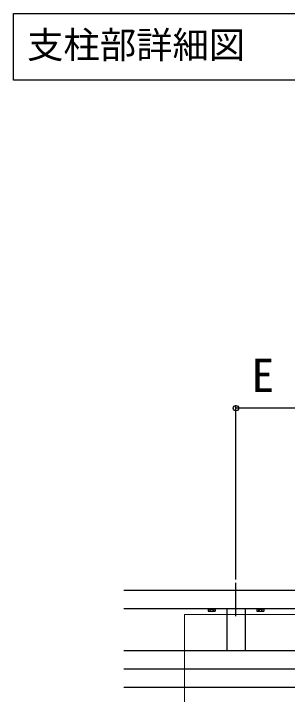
# Model space of a CAD drawing. Units: millimetres, scale not verified. Extents: x -875 to 875, y -1300 to 1292.
# Drawn here: x 61.2 to 151.5, y -270 to -45.8 of the extents above; entities that cross this region are included whole.
import ezdxf
from ezdxf.enums import TextEntityAlignment as Align

# ---------------------------------------------------------------- set-up
doc = ezdxf.new("R2010")
doc.units = ezdxf.units.MM
doc.header["$LTSCALE"] = 8
for name, color, linetype in [('0-1_USER1', 3, 'Continuous'), ('0-6_YKK_A1', 4, 'Continuous'), ('0-7_YKK_D', 6, 'Continuous')]:
    doc.layers.add(name, color=color, linetype=linetype)
doc.layers.add('0-4_YKK_12', color=2, linetype='Continuous', lineweight=18)
doc.styles.add('ＭＳ ゴシック', font='')
doc.styles.get('ＭＳ ゴシック').set_extended_font_data('MS Gothic')

msp = doc.modelspace()

# ---------------------------------------------------------------- linework, layer by layer
at = {"layer": '0-1_USER1'}
msp.add_lwpolyline([(61.165, -59.775), (61.165, -45.775), (172.472, -45.775), (172.472, -67.657), (61.165, -67.657)], close=True, dxfattribs=at)
at = {"layer": '0-4_YKK_12'}
msp.add_line((117.562, -243.75), (480.562, -243.75), dxfattribs=at)
msp.add_lwpolyline([(117.562, -243.75), (117.562, -302.55), (113.304, -290.85), (121.104, -290.85)], dxfattribs=at)
at = {"layer": '0-6_YKK_A1'}
for p, q in [((134.562, -244.25), (134.562, -233.25)), ((97.562, -235.75), (663.562, -235.75)), ((97.562, -241.75), (663.562, -241.75)), ((125.408, -241.87), (127.717, -241.87)), ((125.408, -241.87), (125.408, -242.58)), ((125.985, -241.87), (125.985, -242.58)), ((126.052, -241.75), (126.052, -241.87)), ((126.942, -242.199), (126.562, -241.997)), ((127.172, -242.67), (126.942, -242.199)), ((127.072, -241.75), (127.072, -241.87)), ((127.14, -241.87), (127.14, -242.58)), ((127.717, -241.87), (127.717, -242.58)), ((127.812, -241.87), (127.812, -241.75)), ((131.562, -241.75), (131.562, -255.75)), ((137.562, -241.75), (137.562, -255.75)), ((141.408, -241.87), (143.717, -241.87)), ((141.408, -241.87), (141.408, -242.58)), ((141.985, -241.87), (141.985, -242.58)), ((142.052, -241.75), (142.052, -241.87)), ((142.942, -242.199), (142.562, -241.997)), ((143.172, -242.67), (142.942, -242.199)), ((143.072, -241.75), (143.072, -241.87)), ((143.14, -241.87), (143.14, -242.58)), ((143.717, -241.87), (143.717, -242.58)), ((143.812, -241.87), (143.812, -241.75)), ((125.562, -242.67), (125.408, -242.58)), ((125.562, -242.67), (127.562, -242.67)), ((127.562, -242.67), (127.717, -242.58)), ((141.562, -242.67), (141.408, -242.58)), ((141.562, -242.67), (143.562, -242.67)), ((143.562, -242.67), (143.717, -242.58)), ((158.562, -255.75), (97.562, -255.75)), ((157.562, -261.75), (97.562, -261.75)), ((158.562, -267.75), (97.562, -267.75))]:
    msp.add_line(p, q, dxfattribs=at)
for points in [[(125.312, -241.75), (125.312, -241.87), (127.812, -241.87)], [(125.953, -242.67), (126.183, -242.199), (126.562, -241.997)], [(141.312, -241.75), (141.312, -241.87), (143.812, -241.87)], [(141.953, -242.67), (142.183, -242.199), (142.562, -241.997)]]:
    msp.add_lwpolyline(points, dxfattribs=at)
for centre, radius, start, end in [((125.696, -242.159), 0.511, 235.61575, 304.38425), ((126.562, -240.759), 1.911, 252.41205, 287.58795), ((127.429, -242.159), 0.511, 235.61575, 304.38425), ((141.696, -242.159), 0.511, 235.61575, 304.38425), ((142.562, -240.759), 1.911, 252.41205, 287.58795), ((143.429, -242.159), 0.511, 235.61575, 304.38425)]:
    msp.add_arc(centre, radius, start, end, dxfattribs=at)
at = {"layer": '0-7_YKK_D'}
for p, q in [((134.562, -232.25), (134.562, -174.75)), ((157.562, -175.75), (134.562, -175.75))]:
    msp.add_line(p, q, dxfattribs=at)
msp.add_circle((134.562, -175.75), 0.875, dxfattribs=at)

# ---------------------------------------------------------------- texts
at = {"layer": '0-1_USER1', "style": 'ＭＳ ゴシック'}
msp.add_text('支柱部詳細図', height=8.798, dxfattribs=at).set_placement((65.607, -63.121), align=Align.BOTTOM_LEFT)
at = {"layer": '0-7_YKK_D', "style": 'ＭＳ ゴシック'}
msp.add_text('E', height=11, dxfattribs=at).set_placement((139.713, -173.75), align=Align.BOTTOM_LEFT)

doc.saveas('drawing.dxf')
